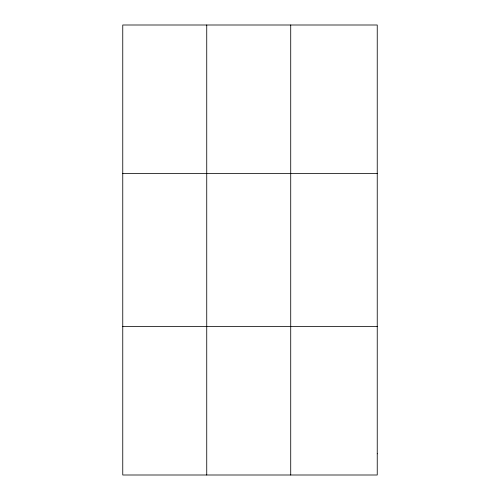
<?xml version="1.0" encoding="UTF-8"?>
<svg xmlns="http://www.w3.org/2000/svg" width="500" height="500" viewBox="0 0 500 500"><rect width="100%" height="100%" fill="white"/><g stroke="black" fill="none" stroke-linecap="round" stroke-linejoin="round"><path stroke-width="0.75" d="M206.737 25L206.737 475M290.719 25L290.719 475M122.756 173.5L377.244 173.5M122.756 326.5L377.244 326.5M377.244 453.787L377.244 475L122.756 475L122.756 25L377.244 25L377.244 453.787"/></g></svg>
